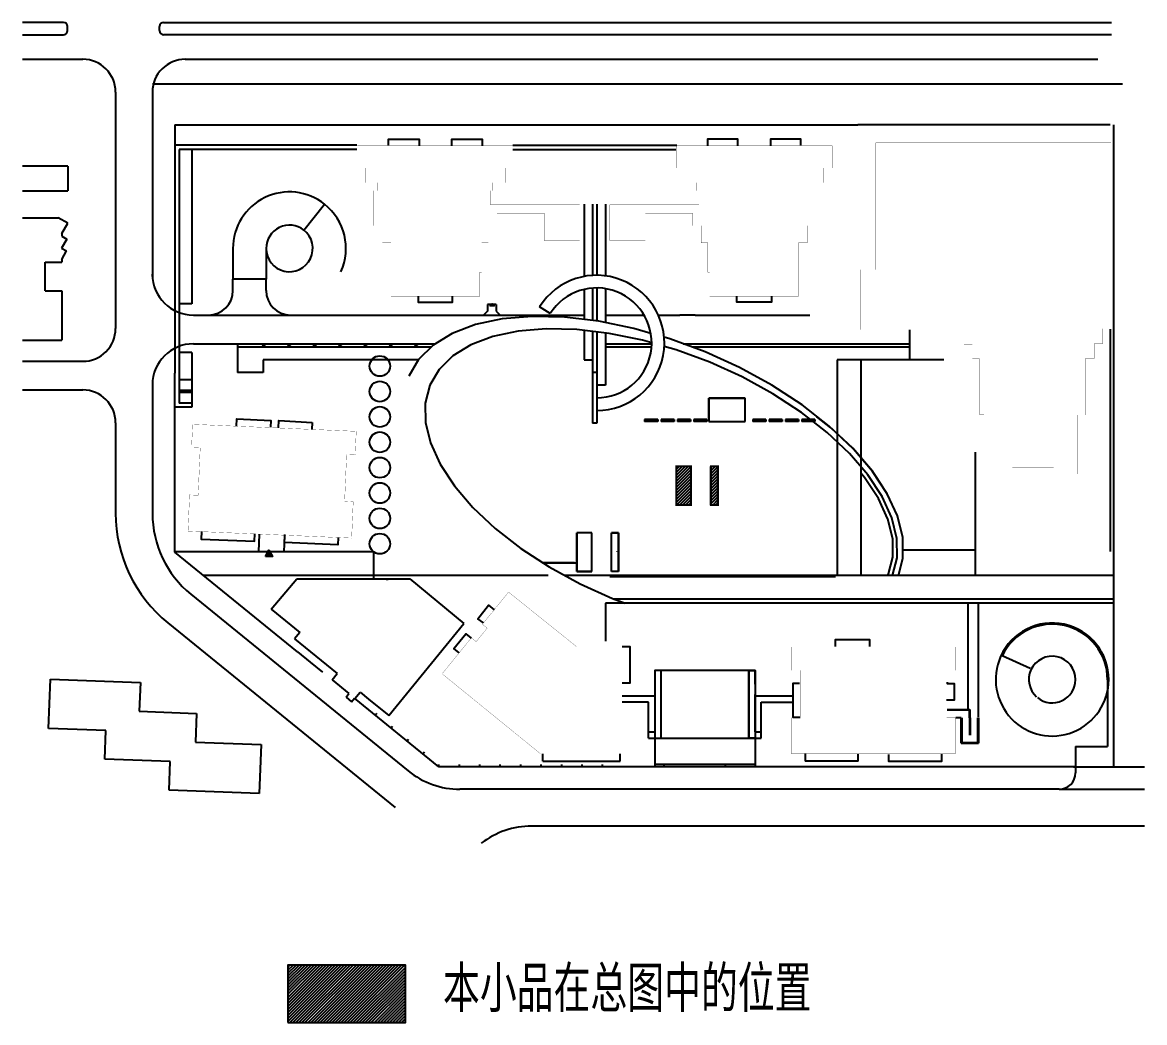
# Model space of a CAD drawing. Extents: x 16731 to 55153, y 153979 to 176230.
# Drawn here: x 32753 to 39331, y 158199 to 164062 of the extents above; entities that cross this region are included whole.
import ezdxf

# ---------------------------------------------------------------- set-up
doc = ezdxf.new("R2010")
doc.units = 0
doc.header["$LTSCALE"] = 500
doc.header["$MEASUREMENT"] = 0
doc.layers.get('0').update_dxf_attribs({"linetype": 'CONTINUOUS'})
for name, color, linetype in [('1', 7, 'CONTINUOUS'), ('12', 7, 'CONTINUOUS'), ('L-OBJECT', 4, 'CONTINUOUS'), ('LOU', 7, 'CONTINUOUS')]:
    doc.layers.add(name, color=color, linetype=linetype)
doc.styles.add('_HZTXT', font='txt.shx', dxfattribs={"width": 0.8, "bigfont": 'HZTXT.shx'})

# ---------------------------------------------------------------- blocks, each defined once
blk = doc.blocks.new('JIAN6')
at = {"layer": '1', "color": 7, "linetype": 'CONTINUOUS'}
for p, q in [((-43.952, 76.013), (51.53, 76.013)), ((-41.621, 72.049), (49.199, 72.049)), ((-39.405, 68.085), (46.867, 68.085)), ((-37.074, 64.005), (44.535, 64.005)), ((-34.742, 60.041), (42.203, 60.041)), ((-32.41, 55.96), (39.872, 55.96)), ((-30.079, 51.997), (37.657, 51.997)), ((-27.747, 48.033), (35.325, 48.033)), ((-25.415, 44.069), (32.993, 44.069)), ((-23.084, 40.105), (30.662, 40.105)), ((-20.869, 36.025), (28.447, 36.025)), ((-18.537, 32.061), (26.115, 32.061)), ((-16.205, 27.98), (23.783, 27.98)), ((-13.99, 24.016), (21.451, 24.016)), ((-11.658, 20.052), (19.12, 20.052)), ((-9.327, 16.089), (16.788, 16.089)), ((-6.995, 12.125), (14.456, 12.125)), ((-4.663, 8.044), (12.241, 8.044)), ((-2.332, 4.08), (9.91, 4.08)), ((0, 0), (7.695, 0)), ((2.332, -3.964), (5.363, -3.964))]:
    blk.add_line(p, q, dxfattribs=at)
blk.add_3dface([(-46.167, 79.977), (3.731, -6.529), (53.862, 79.977), (-46.167, 79.977)], dxfattribs=at)

msp = doc.modelspace()

# ---------------------------------------------------------------- hatches: boundary and pattern name
at = {"layer": 'L-OBJECT'}
h = msp.add_hatch(dxfattribs=at)
h.set_pattern_fill('ANSI31', color=256, scale=100, style=0)
h.paths.add_polyline_path([(36672.7, 161459.3), (36586.3, 161459.3), (36586.3, 161232.7), (36672.6, 161232.7)])
h.paths.add_polyline_path([(36829.9, 161459.3), (36789, 161459.3), (36788.9, 161232.8), (36829.9, 161232.7)])
h = msp.add_hatch(dxfattribs=at)
h.set_pattern_fill('ANSI31', color=256, scale=100, style=0)
h.set_pattern_definition([(45, (-3242.794, -32.395), (-8.8388348, 8.8388348), [])])
h.paths.add_polyline_path([(34309.7, 158535.6), (34309.7, 158199.2), (34998.2, 158199.2), (34998.2, 158535.6)])

# ---------------------------------------------------------------- linework, layer by layer
msp.add_line((35529.2, 162408.7), (35478.9, 162408.7))
at = {"layer": '1', "color": 7, "linetype": 'CONTINUOUS'}
for p, q in [((38260.6, 159985.7), (38260.6, 159841.7)), ((38303.8, 159985.7), (38303.8, 159884.9)), ((38308.6, 159985.7), (38308.6, 159884.9)), ((38351.8, 159985.7), (38351.8, 159841.7)), ((38356.6, 159985.7), (38356.6, 159836.9)), ((38260.6, 159841.7), (38351.8, 159841.7)), ((38260.6, 159836.9), (38356.6, 159836.9))]:
    msp.add_line(p, q, dxfattribs=at)
at = {"layer": '12'}
for p, q in [((32993.6, 164062.3), (32753.2, 164062.3)), ((33580.8, 164062.3), (39137.8, 164062.3)), ((32753.2, 163990.3), (32993.6, 163990.3)), ((33017.6, 164014.3), (33017.6, 164038.3)), ((33556.8, 164014.3), (33556.8, 164038.3)), ((39137.8, 163990.3), (33580.8, 163990.3)), ((32753.2, 163846.3), (33107.2, 163846.3)), ((33707.2, 163846.3), (39057.8, 163846.3)), ((33299.2, 163654.3), (33299.2, 162267.6)), ((33515.2, 163702.3), (35956, 163702.3)), ((33515.2, 163654.3), (33515.2, 162586.3)), ((35956, 163702.3), (39201.8, 163702.3)), ((33647.2, 163462.3), (33647.2, 162007.1)), ((33647.2, 163462.3), (37649.5, 163462.3)), ((39129.8, 163462.3), (37649.5, 163462.3)), ((39149, 163462.3), (39149, 159699.1)), ((33647.2, 163342.3), (33647.2, 162372)), ((34713.8, 163342.3), (33647.2, 163342.3)), ((35628.2, 163342.3), (36588.7, 163342.3)), ((33671.2, 163318.3), (33671.2, 161830.3)), ((34713.8, 163318.3), (33671.2, 163318.3)), ((33745.6, 163318.3), (33745.6, 162413.5)), ((35628.2, 163318.3), (36584.8, 163318.3)), ((33018.7, 163219.9), (32753.2, 163219.9)), ((33018.7, 163219.9), (33018.7, 163075.9)), ((32753.2, 163075.9), (33018.7, 163075.9)), ((34403.5, 162844.6), (34524.5, 162996.7)), ((36045, 162996.7), (36045, 162573)), ((36095.5, 162996.7), (36095.5, 162579.4)), ((36119.5, 162996.7), (36119.5, 162580.1)), ((36170.1, 162996.7), (36170.1, 162576.9)), ((32753.2, 162917.5), (32963.4, 162917.5)), ((33018.7, 162885.6), (32963.4, 162917.5)), ((32983.9, 162825.5), (33018.7, 162885.6)), ((32983.9, 162825.5), (32983.9, 162808.7)), ((32983.9, 162808.7), (33013, 162791.9)), ((33013, 162791.9), (32983, 162739.9)), ((32983, 162739.9), (33012.1, 162723.1)), ((33987.1, 162735.3), (33987.1, 162557.1)), ((34181.5, 162735.7), (34181.5, 162557.1)), ((32983.3, 162673.2), (33012.1, 162723.1)), ((32983.3, 162673.2), (32983.3, 162656.4)), ((32887.3, 162488.4), (32887.3, 162656.4)), ((32887.3, 162656.4), (32983.3, 162656.4)), ((33515.2, 162573.5), (33515.2, 162586.3)), ((34181.5, 162557.1), (33987.1, 162557.1)), ((33987.1, 162490.3), (33987.1, 162557.1)), ((34181.5, 162490.3), (34181.5, 162557.1)), ((32887.3, 162488.4), (32983.3, 162488.4)), ((32983.3, 162488.4), (32983.3, 162200.4)), ((36045, 162496.9), (36045, 162320.4)), ((36095.5, 162504.8), (36095.5, 162314.4)), ((36119.5, 162505.7), (36119.5, 162311.6)), ((36170.1, 162501.7), (36170.1, 162302.2)), ((33745.6, 162413.5), (33671.2, 162413.5)), ((33745.6, 162425.5), (33745.6, 162413.5)), ((35478.9, 162408.7), (35478.9, 162369.3)), ((35529.2, 162408.7), (35529.2, 162369.3)), ((33755.2, 162346.3), (34889.4, 162346.3)), ((34791.1, 162346.3), (34889.4, 162346.3)), ((34884.2, 162346.3), (35457.8, 162346.3)), ((35478.9, 162369.3), (35454.9, 162345.3)), ((35454.9, 162345.3), (35553.2, 162345.3)), ((35529.2, 162369.3), (35553.2, 162345.3)), ((35556.1, 162346.3), (36045, 162346.3)), ((35654.6, 162346.3), (36045, 162346.3)), ((35847.5, 162356.1), (35784.7, 162396)), ((36170.1, 162346.3), (36397.5, 162346.3)), ((36170.1, 162346.3), (36327.4, 162346.3)), ((36481.1, 162346.3), (36606.5, 162346.3)), ((36481.1, 162346.3), (36525.4, 162346.3)), ((36696.2, 162346.3), (36606.5, 162346.3)), ((36696.2, 162346.3), (37369.5, 162346.3)), ((36045, 162256.9), (36045, 162084.7)), ((36095.5, 162250.9), (36095.5, 161712.7)), ((36119.5, 162248.1), (36119.5, 161712.7)), ((36170.1, 162242.1), (36170.1, 161935.9)), ((37953.8, 162261.1), (37953.8, 162084.7)), ((39129.8, 162264.7), (39129.8, 160961.5)), ((32753.2, 162200.4), (32983.3, 162200.4)), ((33755.2, 162178.3), (34811.6, 162178.3)), ((34014.8, 162178.3), (34014.8, 162010.3)), ((35148.7, 162159.1), (34014.8, 162159.1)), ((34811.6, 162178.3), (35172.7, 162178.3)), ((36170.1, 162178.3), (36441.6, 162178.3)), ((36440.7, 162159.1), (36170.1, 162159.1)), ((36627.1, 162178.3), (37953.8, 162178.3)), ((37953.8, 162159.1), (36679.2, 162159.1)), ((32753.2, 162075.6), (33107.2, 162075.6)), ((33745.6, 162127.9), (33671.2, 162127.9)), ((33745.6, 162127.9), (33745.6, 161830.3)), ((33745.6, 162127.9), (33745.6, 161967.1)), ((35074.1, 162084.7), (34163.6, 162084.7)), ((34163.6, 162084.7), (34163.6, 162010.3)), ((36045, 162084.7), (36095.5, 162084.7)), ((37528.5, 162084.7), (37528.5, 161603.6)), ((38153.3, 162084.7), (37528.5, 162084.7)), ((37668, 162084.7), (37668, 160819.9)), ((33647.2, 160956.5), (33647.2, 162007.1)), ((33745.6, 162053.5), (33745.6, 162041.5)), ((34163.6, 162010.3), (34014.8, 162010.3)), ((36119.5, 162010.3), (36095.5, 162010.3)), ((33745.6, 161967.1), (33671.2, 161967.1)), ((32753.2, 161907.6), (33107.2, 161907.6)), ((33515.2, 161938.3), (33515.2, 161184.8)), ((33745.6, 161904.7), (33671.2, 161904.7)), ((33745.6, 161892.7), (33671.2, 161892.7)), ((33745.6, 161904.7), (33745.6, 161892.7)), ((36170.1, 161935.9), (36119.5, 161935.9)), ((33745.6, 161830.3), (33671.2, 161830.3)), ((33745.6, 161830.3), (33745.6, 161806.3)), ((33745.6, 161806.3), (33647.2, 161806.3)), ((33299.2, 161715.6), (33299.2, 161184.9)), ((36119.5, 161712.7), (36095.5, 161712.7)), ((36477.3, 161734.3), (36400.5, 161734.3)), ((36400.5, 161734.3), (36400.5, 161722.3)), ((36477.3, 161722.3), (36400.5, 161722.3)), ((36477.3, 161734.3), (36477.3, 161722.3)), ((36573.3, 161734.3), (36496.5, 161734.3)), ((36496.5, 161734.3), (36496.5, 161722.3)), ((36573.3, 161722.3), (36496.5, 161722.3)), ((36573.3, 161734.3), (36573.3, 161722.3)), ((36669.3, 161734.3), (36592.5, 161734.3)), ((36592.5, 161734.3), (36592.5, 161722.3)), ((36669.3, 161722.3), (36592.5, 161722.3)), ((36669.3, 161734.3), (36669.3, 161722.3)), ((36765.3, 161734.3), (36688.5, 161734.3)), ((36688.5, 161734.3), (36688.5, 161722.3)), ((36765.3, 161722.3), (36688.5, 161722.3)), ((36765.3, 161734.3), (36765.3, 161722.3)), ((37110.9, 161734.3), (37034.1, 161734.3)), ((37034.1, 161734.3), (37034.1, 161722.3)), ((37110.9, 161722.3), (37034.1, 161722.3)), ((37110.9, 161734.3), (37110.9, 161722.3)), ((37206.9, 161734.3), (37130.1, 161734.3)), ((37130.1, 161734.3), (37130.1, 161722.3)), ((37206.9, 161722.3), (37130.1, 161722.3)), ((37206.9, 161734.3), (37206.9, 161722.3)), ((37226.1, 161734.3), (37226.1, 161722.3)), ((37302.9, 161734.3), (37226.1, 161734.3)), ((37302.9, 161722.3), (37226.1, 161722.3)), ((37302.9, 161734.3), (37302.9, 161722.3)), ((37398.9, 161734.3), (37322.1, 161734.3)), ((37322.1, 161734.3), (37322.1, 161722.3)), ((37398.9, 161722.3), (37322.1, 161722.3)), ((37398.9, 161734.3), (37398.9, 161722.3)), ((37528.5, 161603.6), (37528.5, 160819.9)), ((38337.6, 161543.5), (38337.6, 160819.9)), ((36586.3, 161232.7), (36586.3, 161459.3)), ((36672.7, 161459.3), (36586.3, 161459.3)), ((36672.7, 161232.7), (36672.7, 161459.3)), ((36788.9, 161232.8), (36789, 161459.3)), ((36829.9, 161459.3), (36789, 161459.3)), ((36789.1, 161452.1), (36789.1, 161452.1)), ((36829.9, 161352.5), (36829.9, 161459.3)), ((37791.4, 161346.8), (37746.4, 161415.1)), ((36586.3, 161250.5), (36586.3, 161352.5)), ((36829.9, 161232.7), (36829.9, 161352.5)), ((36626.2, 161232.7), (36586.1, 161232.7)), ((36672.7, 161232.7), (36586.3, 161232.7)), ((36789.1, 161240), (36788.9, 161240)), ((36829.9, 161232.7), (36788.9, 161232.8)), ((36822.7, 161232.7), (36822.7, 161232.7)), ((36829.9, 161239.9), (36829.9, 161239.9)), ((34896.6, 161119.2), (34896.6, 161117.5)), ((34141.8, 161062.6), (34137.8, 160959.1)), ((34289.9, 161052.9), (34286.1, 160959.1)), ((34290, 161061.1), (34289.6, 161052.9)), ((34290, 161061.1), (34289.6, 161052.9)), ((34811.6, 160959.1), (33647.2, 160959.1)), ((34364.9, 160373), (33647.2, 160956.5)), ((34811.6, 160958.7), (34811.6, 160800.2)), ((38337.6, 160968.7), (37914.1, 160968.7)), ((38040, 160968.7), (37915.9, 160968.7)), ((35804.4, 160894.3), (36003.6, 160894.3)), ((35988.7, 160894.3), (35804.4, 160894.3)), ((35834.9, 160819.9), (33815.2, 160819.9)), ((34211.1, 160621.7), (34362.5, 160800.2)), ((34362.5, 160800.2), (35024, 160800.2)), ((34886, 160798.8), (34875.5, 160798.8)), ((34886, 160798.8), (34896.6, 160798.8)), ((35024, 160800.2), (35340.5, 160538.6)), ((37668, 160819.9), (35933.1, 160819.9)), ((36195.4, 160813.2), (37518.3, 160813.2)), ((39149, 160819.9), (37668, 160819.9)), ((33741, 160710), (35014.6, 159674.6)), ((36170.1, 160658.4), (36170.1, 160435.9)), ((39149, 160657.7), (36170.1, 160657.7)), ((39149, 160681.7), (36220.7, 160681.7)), ((38296.6, 160034.9), (38296.6, 160657.7)), ((38356.6, 159989), (38356.6, 160657.7)), ((34211.1, 160621.7), (34378.8, 160485.5)), ((33604.9, 160542.4), (34937.5, 159459)), ((34901.5, 159998.5), (35340.5, 160538.6)), ((34378.8, 160485.5), (34348.5, 160448.2)), ((34348.5, 160448.2), (34598, 160245.3)), ((34364.9, 160373), (34440.3, 160311.7)), ((34440.3, 160311.7), (34512.9, 160252.7)), ((38661.1, 160275.6), (38496.8, 160349.2)), ((34567.8, 160208.1), (34598, 160245.3)), ((37047.8, 160263.1), (36459.8, 160263.1)), ((37011.2, 160263.1), (37011.2, 159867.1)), ((37047.8, 160183.9), (37047.8, 160263.1)), ((32906.3, 159923.9), (32917.1, 160211.7)), ((32917.1, 160211.7), (33444.7, 160192)), ((33444.7, 160192), (33438.4, 160024.1)), ((34567.8, 160208.1), (34666.7, 160127.6)), ((39113.5, 160208.4), (39113.5, 159818)), ((34650.1, 160107.1), (34666.7, 160127.6)), ((34650.1, 160107.1), (34683, 160080.3)), ((34683, 160080.3), (34699.7, 160100.8)), ((35193.8, 159699.1), (34699.7, 160100.8)), ((34701.8, 160099.1), (34732.1, 160136.3)), ((34732.1, 160136.3), (34782.4, 160095.4)), ((36269.6, 160114.3), (36459.8, 160114.3)), ((37047.8, 159903.1), (37047.8, 160121.5)), ((37047.8, 160114.3), (37269.8, 160114.3)), ((34782.4, 160095.4), (34901.5, 159998.5)), ((36423.8, 160078.3), (36269.6, 160078.3)), ((36423.8, 159867.1), (36423.8, 160078.3)), ((37083.8, 159867.1), (37083.8, 160078.3)), ((37083.8, 160078.3), (37269.8, 160078.3)), ((38174.2, 160034.9), (38307.4, 160034.9)), ((38174.2, 160033.7), (38307.4, 160033.7)), ((38307.4, 160034.9), (38307.4, 160032.5)), ((33438.4, 160024.1), (33774.2, 160011.6)), ((33774.2, 160011.6), (33767.9, 159843.7)), ((34821.4, 160001.9), (34830, 160012.5)), ((38174.2, 160032.5), (38307.4, 160032.5)), ((38255.8, 159985.7), (38224.6, 159985.7)), ((38255.8, 159836.9), (38255.8, 159985.7)), ((38304, 159985.7), (38304, 160032.5)), ((38308.8, 159985.7), (38308.8, 160032.5)), ((33242.1, 159911.4), (32906.3, 159923.9)), ((33235.8, 159743.5), (33242.1, 159911.4)), ((34914.5, 159926.2), (34923.1, 159936.8)), ((36423.8, 159903.1), (36459.8, 159903.1)), ((37047.8, 159903.1), (37083.8, 159903.1)), ((33767.9, 159843.7), (34151.7, 159829.4)), ((35007.6, 159850.5), (35016.2, 159861.1)), ((36423.8, 159867.1), (37083.8, 159867.1)), ((36459.8, 159867.1), (36459.8, 159699.8)), ((37047.8, 159880.9), (37047.8, 159699.8)), ((38255.8, 159836.9), (38260.6, 159836.9)), ((34151.7, 159829.4), (34140.9, 159541.6)), ((35100.7, 159774.8), (35109.4, 159785.4)), ((38926.3, 159818), (39113.5, 159818)), ((38926.3, 159818), (38926.3, 159663.1)), ((33619.6, 159729.2), (33235.8, 159743.5)), ((33613.3, 159561.3), (33619.6, 159729.2)), ((35194.3, 159699.1), (35194.3, 159712.8)), ((35314.3, 159699.1), (35314.3, 159712.8)), ((35434.3, 159699.1), (35434.3, 159712.8)), ((35554.3, 159699.1), (35554.3, 159712.8)), ((35674.3, 159699.1), (35674.3, 159712.8)), ((35794.3, 159699.1), (35794.3, 159712.8)), ((35914.3, 159699.1), (35914.3, 159712.8)), ((36034.3, 159699.1), (36034.3, 159712.8)), ((36154.3, 159699.1), (36154.3, 159712.8)), ((36459.8, 159714.8), (37047.8, 159714.8)), ((36514.3, 159699.1), (36514.3, 159712.8)), ((36874.3, 159699.1), (36874.3, 159712.8)), ((38926.3, 159699.1), (35193.8, 159699.1)), ((38914.3, 159699.1), (39330.8, 159699.1)), ((34140.9, 159541.6), (33613.3, 159561.3)), ((38830.3, 159567.1), (35317.4, 159567.1)), ((38830.3, 159567.1), (39330.8, 159567.1)), ((39330.8, 159351.1), (35737.7, 159351.1))]:
    msp.add_line(p, q, dxfattribs=at)
msp.add_lwpolyline([(35507, 162412.3), (35518.9, 162400.4), (35495.1, 162400.4), (35507, 162412.3), (35507, 162408.9), (35512.9, 162403), (35501, 162403), (35507, 162408.9)], dxfattribs=at)
at = {"layer": '12', "flags": 128}
for points in [[(36436.7, 162239.5), (36337.9, 162267.9), (36131, 162310.2), (35930.6, 162334), (35740.9, 162338.7), (35565.7, 162324.3), (35408.6, 162291.1), (35272.7, 162239.6), (35160.8, 162171), (35075.3, 162086.7), (35017.8, 161988.4)], [(36441.6, 162184), (36388.1, 162199.4), (36192.6, 162239.4), (36003.3, 162261.9), (35824, 162266.3), (35658.4, 162252.7), (35509.9, 162221.3), (35381.5, 162172.7), (35275.8, 162107.9), (35195, 162028.2), (35140.6, 161935.3)], [(37746.4, 161415.1), (37735.1, 161432.3), (37620.7, 161565.8), (37482.6, 161695.9), (37323.4, 161819.9), (37146.6, 161935.4), (36955.6, 162039.9), (36754.5, 162131.3), (36547.1, 162207.8), (36514.6, 162217.2)], [(37373, 161734.3), (37319.5, 161776), (37152.4, 161885.1), (36971.9, 161983.9), (36781.8, 162070.3), (36585.9, 162142.6), (36515.5, 162162.8)], [(35140.6, 161935.3), (35113.9, 161831), (35115.3, 161717.5), (35144.9, 161597.1), (35201.9, 161472.2), (35285.4, 161345.4), (35393.5, 161219.3), (35524, 161096.3), (35674.4, 160979.1), (35841.5, 160870), (36022, 160771.3), (36212.1, 160684.8), (36285.7, 160657.7)], [(37889, 160819.9), (37914.7, 160920), (37913.1, 161042), (37881.9, 161169.5), (37822.3, 161299.7), (37736.2, 161430.6), (37625.5, 161559.8), (37492.4, 161685.1), (37409.7, 161749.6)], [(37853.3, 160819.9), (37880, 160924.1), (37878.6, 161037.6), (37849, 161158.1), (37791.9, 161282.9), (37708.5, 161409.8), (37600.4, 161535.9), (37469.8, 161658.8), (37388.4, 161722.3)], [(37825.5, 160819.9), (37830.8, 160829.1), (37856, 160927), (37854.6, 161034.6), (37826.3, 161150.1), (37770.9, 161271.3), (37689.3, 161395.3), (37668, 161420.2)]]:
    msp.add_lwpolyline(points, dxfattribs=at)
at = {"layer": '12'}
for points in [[(36496.5, 160263.1), (36459.8, 160263.1), (36459.8, 159867.1), (36496.5, 159867.1)], [(37011.2, 160263.1), (37047.8, 160263.1), (37047.8, 159867.1), (37011.2, 159867.1)]]:
    msp.add_lwpolyline(points, close=True, dxfattribs=at)
for centre, radius in [((34168.6, 162167.3), 5.68), ((34317.4, 162167.3), 5.68), ((34466.2, 162167.3), 5.68), ((34615, 162167.3), 5.68), ((34763.8, 162167.3), 5.68), ((34912.6, 162167.3), 5.68), ((35061.4, 162167.3), 5.68), ((34848.4, 162047.7), 60), ((34848.4, 161898.9), 60), ((34848.4, 161750.1), 60), ((34848.4, 161601.3), 60), ((34848.4, 161452.5), 60), ((34848.4, 161303.7), 60), ((34848.4, 161154.9), 60), ((34848.4, 161006.1), 60)]:
    msp.add_circle(centre, radius, dxfattribs=at)
for centre, radius, start, end in [((32993.6, 164038.3), 24, 0, 90), ((33580.8, 164038.3), 24, 90, 180), ((32993.6, 164014.3), 24, 270, 0), ((33580.8, 164014.3), 24, 180, 270), ((33107.2, 163654.3), 192, 0.00041, 90), ((33707.2, 163654.3), 192, 90, 180.00288), ((34318.3, 162737.5), 331.2, 51.48769, 180.00187), ((34318.3, 162737.5), 331.2, 335.60111, 51.48769), ((34318.3, 162737.5), 136.8, 51.49545, 180.00454), ((34318.3, 162737.5), 136.8, 180.00454, 51.49545), ((33755.2, 162586.3), 240, 180, 270), ((36119.5, 162183.6), 396.5, 270, 147.60985), ((33843.1, 162490.3), 144, 270.00066, 0), ((34325.5, 162490.3), 144, 180, 269.99934), ((36119.5, 162183.6), 322.1, 270, 147.60985), ((33107.2, 162267.6), 192, 270, 0.00051), ((33755.2, 161938.3), 240, 90, 180), ((33107.2, 161715.6), 192, 0, 90), ((34127.2, 161184.9), 828, 180.00009, 230.89135), ((34127.2, 161184.8), 612, 179.99959, 230.87579), ((38789.5, 160210.3), 331.2, 359.67393, 155.88241), ((38789.5, 160210.3), 324, 359.67033, 154.61326), ((38789.5, 160210.3), 331.2, 155.88241, 359.99994), ((38789.5, 160210.3), 136.8, 359.56089, 155.88449), ((38789.5, 160210.3), 136.8, 155.88449, 228.02087), ((38789.5, 160210.3), 136.8, 231.08819, 359.49214), ((35317.4, 160047.1), 480, 230.89507, 270), ((38830.3, 159663.1), 96, 270, 0), ((35737.7, 158871.1), 480, 90, 127.86329)]:
    msp.add_arc(centre, radius, start, end, dxfattribs=at)
at = {"layer": 'L-OBJECT'}
msp.add_lwpolyline([(34309.7, 158199.2), (34998.2, 158199.2), (34998.2, 158535.6), (34309.7, 158535.6)], close=True, dxfattribs=at)
at = {"layer": 'LOU', "color": 3}
for p, q in [((36777.1, 161722.3), (36777.1, 161859.1)), ((36777.1, 161859.1), (36989.5, 161859.1)), ((36989.5, 161859.1), (36777.1, 161859.1)), ((36777.1, 161859.1), (36777.1, 161722.3)), ((36989.5, 161722.3), (36989.5, 161859.1)), ((36989.5, 161722.3), (36989.5, 161859.1)), ((36777.1, 161722.3), (36989.5, 161722.3)), ((36777.1, 161722.3), (36989.5, 161722.3)), ((36003.6, 160843.4), (36003.6, 161070)), ((36090, 161069.9), (36003.6, 161070)), ((36090, 161069.9), (36003.6, 161070)), ((36003.6, 161070), (36003.6, 160843.4)), ((36090, 160963.1), (36090, 161069.9)), ((36090, 160843.4), (36090, 161069.9)), ((36206.4, 160963.1), (36206.4, 161070)), ((36247.2, 161069.9), (36206.4, 161070)), ((36206.4, 161070), (36247.2, 161069.9)), ((36206.4, 160843.4), (36206.4, 161070)), ((36247.2, 160963.1), (36247.2, 161069.9)), ((36247.2, 161069.9), (36247.2, 160843.4)), ((36003.6, 160861.2), (36003.6, 160963.2)), ((36090, 160843.4), (36090, 160963.1)), ((36206.4, 160843.4), (36206.4, 160963.1)), ((36240, 160960.3), (36240, 160963.1)), ((36247.2, 160843.4), (36247.2, 160963.1)), ((36090, 160843.4), (36003.6, 160843.4)), ((36003.6, 160843.4), (36090, 160843.4)), ((36206.4, 160850.6), (36206.2, 160850.6)), ((36247.2, 160843.4), (36206.4, 160843.4)), ((36247.2, 160843.4), (36206.4, 160843.4)), ((36240, 160843.4), (36240, 160843.4)), ((36247.2, 160850.6), (36247.2, 160850.6))]:
    msp.add_line(p, q, dxfattribs=at)
at = {"layer": 'LOU', "color": 2}
for p, q in [((35804.3, 159731.1), (35804.3, 159775.2)), ((36256.1, 159731.1), (36256.1, 159775.2)), ((37341.5, 159775.8), (37341.5, 159731.3)), ((37652.4, 159731.3), (37652.4, 159774.5)), ((35804.3, 159731.1), (36256.1, 159731.1)), ((37652.4, 159731.3), (37341.5, 159731.3))]:
    msp.add_line(p, q, dxfattribs=at)
at = {"layer": 'LOU', "color": 3, "const_width": 1.2}
for points in [[(34716.5, 163209.1), (34716.5, 163338.7), (35630.9, 163338.7), (35630.9, 163209.1), (35582.9, 163209.1), (35582.9, 163122.7), (35510.9, 163122.7), (35510.9, 163076.2), (35496.5, 163076.2), (35496.5, 162993.1), (36019.8, 162993.1), (36019.8, 162784.3), (35811.3, 162784.3), (35811.3, 162944.2), (35534.9, 162944.2), (35534.9, 162870.7), (35484.5, 162870.7), (35484.5, 162769.9), (35444.9, 162769.9), (35444.9, 162598.3), (35434.1, 162598.3), (35434.1, 162457.9), (35274.7, 162457.9), (34913.3, 162457.9), (34913.3, 162598.3), (34913.3, 162769.9), (34862.9, 162769.9), (34862.9, 162870.7), (34812.5, 162870.7), (34812.5, 163076.2), (34836.5, 163076.2), (34836.5, 163122.7), (34764.5, 163122.7), (34764.5, 163209.1)], [(37499.2, 163209.1), (37499.2, 163338.7), (36584.8, 163338.7), (36584.8, 163209.1), (36632.8, 163209.1), (36632.8, 163122.7), (36704.8, 163122.7), (36704.8, 163076.2), (36719.2, 163076.2), (36719.2, 162993.1), (36195.9, 162993.1), (36195.9, 162784.3), (36404.4, 162784.3), (36404.4, 162944.2), (36680.8, 162944.2), (36680.8, 162870.7), (36731.2, 162870.7), (36731.2, 162769.9), (36770.8, 162769.9), (36770.8, 162598.3), (36781.6, 162598.3), (36781.6, 162457.9), (36941, 162457.9), (37302.4, 162457.9), (37302.4, 162598.3), (37302.4, 162769.9), (37352.8, 162769.9), (37352.8, 162870.7), (37403.2, 162870.7), (37403.2, 163076.2), (37379.2, 163076.2), (37379.2, 163122.7), (37451.2, 163122.7), (37451.2, 163209.1)], [(37782.5, 163356.2), (37755.6, 163356.2), (37755.6, 162612.7), (37668, 162612.7), (37668, 162261.1), (38272.3, 162261.1), (38272.3, 162176.4), (38321, 162176.4), (38321, 162090), (38363.8, 162090), (38363.8, 161763.4), (38428.8, 161763.1), (38428.8, 161718), (38418.7, 161718), (38419, 161415.1), (38556, 161415.1), (38556, 161451.1), (38797.9, 161451.1), (38797.9, 161415.1), (38935.4, 161415.1), (38935.4, 161692.6), (38935.3, 161760.7), (38986.6, 161760.7), (38986.6, 162094.3), (39037.9, 162094.3), (39037.9, 162180.7), (39085.7, 162180.7), (39085.7, 162267.1), (39133.9, 162267.1), (39133.9, 163356.2)], [(33750.7, 161706.3), (34709.8, 161665.3), (34704, 161528.6), (34653.6, 161530.8), (34641.8, 161254), (34692.1, 161251.9), (34683, 161039.4), (33723.9, 161080.5), (33733, 161292.5), (33783.3, 161290.3), (33795.2, 161567.5), (33744.8, 161569.7)], [(35213.3, 160243.8), (35384.7, 160454.6), (35412.6, 160431.9), (35477.4, 160511.6), (35449.5, 160534.3), (35602.7, 160722.7), (36001.2, 160403.1), (36269.6, 160403.1), (36269.6, 159775.2), (35789.6, 159775.2)], [(37311.6, 159986.6), (37261.2, 159986.6), (37261.2, 159774.5), (38221.2, 159774.5), (38221.2, 159987.1), (38170.8, 159987.1), (38170.8, 160264.1), (38221.2, 160264.1), (38221.2, 160400.9), (37714.8, 160400.9), (37261.2, 160400.9), (37261.2, 160264.1), (37311.6, 160264.1)]]:
    msp.add_lwpolyline(points, close=True, dxfattribs=at)
at = {"layer": 'LOU', "color": 2}
for points in [[(34899.8, 163342.3), (34899.8, 163378.3), (35077.9, 163378.3), (35077.9, 163338.7)], [(35269.4, 163338.7), (35269.4, 163378.3), (35447.5, 163378.3), (35447.5, 163338.7)], [(36946.3, 163338.7), (36946.3, 163378.3), (36768.2, 163378.3), (36768.2, 163338.7)], [(37315.9, 163342.3), (37315.9, 163378.3), (37137.8, 163378.3), (37137.8, 163338.7)], [(35072.6, 162457.9), (35072.6, 162423.1), (35274.7, 162423.1), (35274.7, 162457.9)], [(37143.1, 162457.9), (37143.1, 162423.1), (36941, 162423.1), (36941, 162457.9)], [(34008.5, 161695.3), (34010.3, 161738.5), (34209.1, 161729.4), (34207.4, 161690.2)], [(34254.2, 161684.8), (34256.1, 161727.9), (34451.5, 161717.2)], [(34451.5, 161717.2), (34449.8, 161676.4)], [(33803, 161077.1), (33801.2, 161034), (34112.9, 161020.6), (34114.7, 161063.8)], [(34603.9, 161042.8), (34602, 160999.7), (34290.3, 161013), (34292, 161052.8)], [(35455.4, 160541.6), (35423, 160566.8), (35484.7, 160646.5), (35518.4, 160619.1)], [(35313.8, 160367.4), (35282.6, 160391.2), (35352.6, 160477.3), (35383, 160452.5)], [(37519.2, 160404.2), (37519.2, 160444.1), (37718.2, 160444.1), (37718.2, 160404.2)], [(36269.6, 160403.1), (36313.7, 160403), (36313.7, 160188.5), (36269.6, 160188.5)], [(37308.2, 160186.1), (37268.4, 160186.1), (37268.4, 159990), (37311.6, 159990)], [(38174.2, 160194.5), (38174.2, 160186.1), (38214, 160186.1), (38214, 160088.9), (38170.8, 160088.9)], [(37830, 159771.1), (37830, 159731.3), (38142, 159731.3), (38142, 159774.5)]]:
    msp.add_lwpolyline(points, dxfattribs=at)
at = {"layer": 'LOU', "color": 1, "const_width": 12}
for points in [[(36586.3, 161232.7), (36586.3, 161459.3), (36672.7, 161459.3), (36672.6, 161232.7)], [(36788.9, 161232.6), (36789, 161459.3), (36829.9, 161459.3), (36829.9, 161232.7)]]:
    msp.add_lwpolyline(points, close=True, dxfattribs=at)

# ---------------------------------------------------------------- block references
at = {"layer": '12', "xscale": 0.4116080242889339, "yscale": -0.4116080242889339, "zscale": 24}
msp.add_blockref('JIAN6', (34196, 160965.2), dxfattribs=at)

# ---------------------------------------------------------------- texts
at = {"layer": 'L-OBJECT', "style": '_HZTXT', "width": 0.8}
msp.add_text('本小品在总图中的位置', height=270, dxfattribs=at).set_placement((35218.6, 158260.6))

doc.saveas('drawing.dxf')
